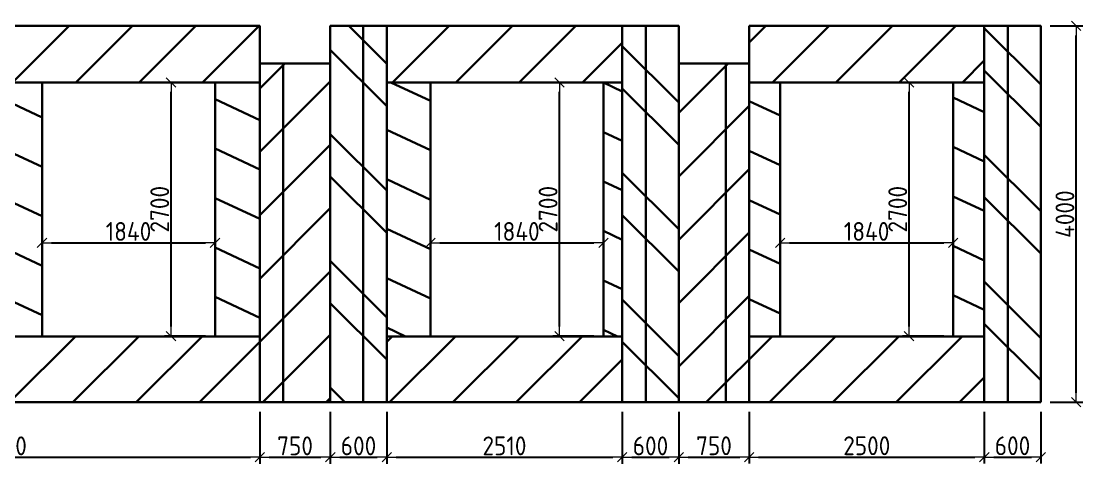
# Model space of a CAD drawing. Header units: millimetres. Extents: x -213536 to 1564669, y -45299 to 942238.
# Drawn here: x -22313 to -11024, y 126431 to 131134 of the extents above; entities that cross this region are included whole.
import ezdxf

# ---------------------------------------------------------------- set-up
doc = ezdxf.new("R2010")
doc.units = ezdxf.units.MM
doc.layers.add('1) мет уголки', color=6, linetype='Continuous')
doc.layers.add('1) серпянка', color=2, linetype='Continuous')
doc.layers.add('Размеры', color=7, linetype='Continuous', lineweight=15)
doc.styles.add('СПДС', font='isocpeur.ttf', dxfattribs={"width": 0.9})
doc.dimstyles.new('Размера А3', dxfattribs={"dimtxt": 200, "dimasz": 100, "dimexe": 70, "dimexo": 100, "dimgap": 20, "dimtad": 1, "dimdec": 0, "dimrnd": 10, "dimzin": 0, "dimdsep": 46, "dimtxsty": 'СПДС', "dimblk": 'ARROWHEAD_6', "dimcen": 1, "dimclrd": 256, "dimclre": 256, "dimclrt": 256, "dimazin": 0, "dimtfac": 1, "dimtdec": 0, "dimtmove": 2, "dimatfit": 3, "dimfxl": 1, "dimtolj": 1, "dimtzin": 0, "dimarcsym": 0})

# ---------------------------------------------------------------- blocks, each defined once
blk = doc.blocks.new('ARROWHEAD_6')
at = {"color": 0, "linetype": 'Continuous'}
for p, q in [((0, 0), (-1, 0)), ((-0.5, -0.5), (0.5, 0.5))]:
    blk.add_line(p, q, dxfattribs=at)
blk = doc.blocks.new('*D669')
at = {"layer": 'Defpoints', "color": 0, "lineweight": 50, "transparency": 16777216}
for p in [(-20252, 128780), (-22092, 128311), (-20252, 128311)]:
    blk.add_point(p, dxfattribs=at)
at = {"layer": 'Размеры', "lineweight": -2, "transparency": 16777216}
for p, q in [((-22092, 128411), (-22092, 128850)), ((-20252, 128411), (-20252, 128850)), ((-21992, 128780), (-20352, 128780))]:
    blk.add_line(p, q, dxfattribs=at)
at = {"layer": 'Размеры', "lineweight": -2, "transparency": 16777216, "xscale": 100, "yscale": 100, "zscale": 100, "rotation": 180}
blk.add_blockref('ARROWHEAD_6', (-22092, 128780), dxfattribs=at)
at = {"layer": 'Размеры', "lineweight": -2, "transparency": 16777216, "xscale": 100, "yscale": 100, "zscale": 100}
blk.add_blockref('ARROWHEAD_6', (-20252, 128780), dxfattribs=at)
at = {"layer": 'Размеры', "lineweight": 25, "transparency": 16777216, "insert": (-21172, 128900), "char_height": 200, "attachment_point": 5, "style": 'СПДС'}
blk.add_mtext('\\A1;1840', dxfattribs=at)
blk = doc.blocks.new('*D668')
at = {"layer": 'Defpoints', "color": 0, "lineweight": 50, "transparency": 16777216}
for p in [(-20720, 130484), (-20252, 130484), (-20252, 127788)]:
    blk.add_point(p, dxfattribs=at)
at = {"layer": 'Размеры', "lineweight": -2, "transparency": 16777216}
for p, q in [((-20352, 130484), (-20790, 130484)), ((-20720, 127888), (-20720, 130384)), ((-20352, 127788), (-20790, 127788))]:
    blk.add_line(p, q, dxfattribs=at)
at = {"layer": 'Размеры', "lineweight": -2, "transparency": 16777216, "xscale": 100, "yscale": 100, "zscale": 100}
for p, rotation in [((-20720, 130484), 90), ((-20720, 127788), 270)]:
    blk.add_blockref('ARROWHEAD_6', p, dxfattribs=dict(at, rotation=rotation))
at = {"layer": 'Размеры', "lineweight": 25, "transparency": 16777216, "insert": (-20840, 129136), "char_height": 200, "attachment_point": 5, "rotation": 90, "style": 'СПДС'}
blk.add_mtext('\\A1;2700', dxfattribs=at)
blk = doc.blocks.new('*D671')
at = {"layer": 'Defpoints', "color": 0, "lineweight": 50, "transparency": 16777216}
for p in [(-16122, 128780), (-17962, 128311), (-16122, 128311)]:
    blk.add_point(p, dxfattribs=at)
at = {"layer": 'Размеры', "lineweight": -2, "transparency": 16777216}
for p, q in [((-17962, 128411), (-17962, 128850)), ((-16122, 128411), (-16122, 128850)), ((-17862, 128780), (-16222, 128780))]:
    blk.add_line(p, q, dxfattribs=at)
at = {"layer": 'Размеры', "lineweight": -2, "transparency": 16777216, "xscale": 100, "yscale": 100, "zscale": 100, "rotation": 180}
blk.add_blockref('ARROWHEAD_6', (-17962, 128780), dxfattribs=at)
at = {"layer": 'Размеры', "lineweight": -2, "transparency": 16777216, "xscale": 100, "yscale": 100, "zscale": 100}
blk.add_blockref('ARROWHEAD_6', (-16122, 128780), dxfattribs=at)
at = {"layer": 'Размеры', "lineweight": 25, "transparency": 16777216, "insert": (-17042, 128900), "char_height": 200, "attachment_point": 5, "style": 'СПДС'}
blk.add_mtext('\\A1;1840', dxfattribs=at)
blk = doc.blocks.new('*D670')
at = {"layer": 'Defpoints', "color": 0, "lineweight": 50, "transparency": 16777216}
for p in [(-16590, 130484), (-16122, 130484), (-16122, 127788)]:
    blk.add_point(p, dxfattribs=at)
at = {"layer": 'Размеры', "lineweight": -2, "transparency": 16777216}
for p, q in [((-16222, 130484), (-16660, 130484)), ((-16590, 127888), (-16590, 130384)), ((-16222, 127788), (-16660, 127788))]:
    blk.add_line(p, q, dxfattribs=at)
at = {"layer": 'Размеры', "lineweight": -2, "transparency": 16777216, "xscale": 100, "yscale": 100, "zscale": 100}
for p, rotation in [((-16590, 130484), 90), ((-16590, 127788), 270)]:
    blk.add_blockref('ARROWHEAD_6', p, dxfattribs=dict(at, rotation=rotation))
at = {"layer": 'Размеры', "lineweight": 25, "transparency": 16777216, "insert": (-16710, 129136), "char_height": 200, "attachment_point": 5, "rotation": 90, "style": 'СПДС'}
blk.add_mtext('\\A1;2700', dxfattribs=at)
blk = doc.blocks.new('*D673')
at = {"layer": 'Defpoints', "color": 0, "lineweight": 50, "transparency": 16777216}
for p in [(-12403, 128780), (-14243, 128311), (-12403, 128311)]:
    blk.add_point(p, dxfattribs=at)
at = {"layer": 'Размеры', "lineweight": -2, "transparency": 16777216}
for p, q in [((-14243, 128411), (-14243, 128850)), ((-12403, 128411), (-12403, 128850)), ((-14143, 128780), (-12503, 128780))]:
    blk.add_line(p, q, dxfattribs=at)
at = {"layer": 'Размеры', "lineweight": -2, "transparency": 16777216, "xscale": 100, "yscale": 100, "zscale": 100, "rotation": 180}
blk.add_blockref('ARROWHEAD_6', (-14243, 128780), dxfattribs=at)
at = {"layer": 'Размеры', "lineweight": -2, "transparency": 16777216, "xscale": 100, "yscale": 100, "zscale": 100}
blk.add_blockref('ARROWHEAD_6', (-12403, 128780), dxfattribs=at)
at = {"layer": 'Размеры', "lineweight": 25, "transparency": 16777216, "insert": (-13323, 128900), "char_height": 200, "attachment_point": 5, "style": 'СПДС'}
blk.add_mtext('\\A1;1840', dxfattribs=at)
blk = doc.blocks.new('*D672')
at = {"layer": 'Defpoints', "color": 0, "lineweight": 50, "transparency": 16777216}
for p in [(-12872, 130484), (-12403, 130484), (-12403, 127788)]:
    blk.add_point(p, dxfattribs=at)
at = {"layer": 'Размеры', "lineweight": -2, "transparency": 16777216}
for p, q in [((-12503, 130484), (-12942, 130484)), ((-12872, 127888), (-12872, 130384)), ((-12503, 127788), (-12942, 127788))]:
    blk.add_line(p, q, dxfattribs=at)
at = {"layer": 'Размеры', "lineweight": -2, "transparency": 16777216, "xscale": 100, "yscale": 100, "zscale": 100}
for p, rotation in [((-12872, 130484), 90), ((-12872, 127788), 270)]:
    blk.add_blockref('ARROWHEAD_6', p, dxfattribs=dict(at, rotation=rotation))
at = {"layer": 'Размеры', "lineweight": 25, "transparency": 16777216, "insert": (-12992, 129136), "char_height": 200, "attachment_point": 5, "rotation": 90, "style": 'СПДС'}
blk.add_mtext('\\A1;2700', dxfattribs=at)
blk = doc.blocks.new('*D740')
at = {"layer": 'Defpoints', "color": 0, "lineweight": 50, "transparency": 16777216}
for p in [(-25256, 127084), (-19776, 127084), (-19776, 126501)]:
    blk.add_point(p, dxfattribs=at)
at = {"layer": 'Размеры', "lineweight": -2, "transparency": 16777216}
for p, q in [((-25256, 126984), (-25256, 126431)), ((-19776, 126984), (-19776, 126431)), ((-25156, 126501), (-19876, 126501))]:
    blk.add_line(p, q, dxfattribs=at)
at = {"layer": 'Размеры', "lineweight": -2, "transparency": 16777216, "xscale": 100, "yscale": 100, "zscale": 100, "rotation": 180}
blk.add_blockref('ARROWHEAD_6', (-25256, 126501), dxfattribs=at)
at = {"layer": 'Размеры', "lineweight": -2, "transparency": 16777216, "xscale": 100, "yscale": 100, "zscale": 100}
blk.add_blockref('ARROWHEAD_6', (-19776, 126501), dxfattribs=at)
at = {"layer": 'Размеры', "lineweight": 25, "transparency": 16777216, "insert": (-22516, 126621), "char_height": 200, "attachment_point": 5, "style": 'СПДС'}
blk.add_mtext('\\A1;5480', dxfattribs=at)
blk = doc.blocks.new('*D741')
at = {"layer": 'Defpoints', "color": 0, "lineweight": 50, "transparency": 16777216}
for p in [(-19776, 127084), (-19026, 127084), (-19026, 126501)]:
    blk.add_point(p, dxfattribs=at)
at = {"layer": 'Размеры', "lineweight": -2, "transparency": 16777216}
for p, q in [((-19776, 126984), (-19776, 126431)), ((-19026, 126984), (-19026, 126431)), ((-19676, 126501), (-19126, 126501))]:
    blk.add_line(p, q, dxfattribs=at)
at = {"layer": 'Размеры', "lineweight": -2, "transparency": 16777216, "xscale": 100, "yscale": 100, "zscale": 100, "rotation": 180}
blk.add_blockref('ARROWHEAD_6', (-19776, 126501), dxfattribs=at)
at = {"layer": 'Размеры', "lineweight": -2, "transparency": 16777216, "xscale": 100, "yscale": 100, "zscale": 100}
blk.add_blockref('ARROWHEAD_6', (-19026, 126501), dxfattribs=at)
at = {"layer": 'Размеры', "lineweight": 25, "transparency": 16777216, "insert": (-19401, 126621), "char_height": 200, "attachment_point": 5, "style": 'СПДС'}
blk.add_mtext('\\A1;750', dxfattribs=at)
blk = doc.blocks.new('*D742')
at = {"layer": 'Defpoints', "color": 0, "lineweight": 50, "transparency": 16777216}
for p in [(-19026, 127084), (-18426, 127084), (-18426, 126501)]:
    blk.add_point(p, dxfattribs=at)
at = {"layer": 'Размеры', "lineweight": -2, "transparency": 16777216}
for p, q in [((-19026, 126984), (-19026, 126431)), ((-18426, 126984), (-18426, 126431)), ((-18926, 126501), (-18526, 126501))]:
    blk.add_line(p, q, dxfattribs=at)
at = {"layer": 'Размеры', "lineweight": -2, "transparency": 16777216, "xscale": 100, "yscale": 100, "zscale": 100, "rotation": 180}
blk.add_blockref('ARROWHEAD_6', (-19026, 126501), dxfattribs=at)
at = {"layer": 'Размеры', "lineweight": -2, "transparency": 16777216, "xscale": 100, "yscale": 100, "zscale": 100}
blk.add_blockref('ARROWHEAD_6', (-18426, 126501), dxfattribs=at)
at = {"layer": 'Размеры', "lineweight": 25, "transparency": 16777216, "insert": (-18726, 126621), "char_height": 200, "attachment_point": 5, "style": 'СПДС'}
blk.add_mtext('\\A1;600', dxfattribs=at)
blk = doc.blocks.new('*D743')
at = {"layer": 'Defpoints', "color": 0, "lineweight": 50, "transparency": 16777216}
for p in [(-18426, 127084), (-15921, 127084), (-15921, 126501)]:
    blk.add_point(p, dxfattribs=at)
at = {"layer": 'Размеры', "lineweight": -2, "transparency": 16777216}
for p, q in [((-18426, 126984), (-18426, 126431)), ((-15921, 126984), (-15921, 126431)), ((-18326, 126501), (-16021, 126501))]:
    blk.add_line(p, q, dxfattribs=at)
at = {"layer": 'Размеры', "lineweight": -2, "transparency": 16777216, "xscale": 100, "yscale": 100, "zscale": 100, "rotation": 180}
blk.add_blockref('ARROWHEAD_6', (-18426, 126501), dxfattribs=at)
at = {"layer": 'Размеры', "lineweight": -2, "transparency": 16777216, "xscale": 100, "yscale": 100, "zscale": 100}
blk.add_blockref('ARROWHEAD_6', (-15921, 126501), dxfattribs=at)
at = {"layer": 'Размеры', "lineweight": 25, "transparency": 16777216, "insert": (-17174, 126621), "char_height": 200, "attachment_point": 5, "style": 'СПДС'}
blk.add_mtext('\\A1;2510', dxfattribs=at)
blk = doc.blocks.new('*D744')
at = {"layer": 'Defpoints', "color": 0, "lineweight": 50, "transparency": 16777216}
for p in [(-15921, 127084), (-15321, 127084), (-15321, 126501)]:
    blk.add_point(p, dxfattribs=at)
at = {"layer": 'Размеры', "lineweight": -2, "transparency": 16777216}
for p, q in [((-15921, 126984), (-15921, 126431)), ((-15321, 126984), (-15321, 126431)), ((-15821, 126501), (-15421, 126501))]:
    blk.add_line(p, q, dxfattribs=at)
at = {"layer": 'Размеры', "lineweight": -2, "transparency": 16777216, "xscale": 100, "yscale": 100, "zscale": 100, "rotation": 180}
blk.add_blockref('ARROWHEAD_6', (-15921, 126501), dxfattribs=at)
at = {"layer": 'Размеры', "lineweight": -2, "transparency": 16777216, "xscale": 100, "yscale": 100, "zscale": 100}
blk.add_blockref('ARROWHEAD_6', (-15321, 126501), dxfattribs=at)
at = {"layer": 'Размеры', "lineweight": 25, "transparency": 16777216, "insert": (-15621, 126621), "char_height": 200, "attachment_point": 5, "style": 'СПДС'}
blk.add_mtext('\\A1;600', dxfattribs=at)
blk = doc.blocks.new('*D745')
at = {"layer": 'Defpoints', "color": 0, "lineweight": 50, "transparency": 16777216}
for p in [(-15321, 127084), (-14571, 127084), (-14571, 126502)]:
    blk.add_point(p, dxfattribs=at)
at = {"layer": 'Размеры', "lineweight": -2, "transparency": 16777216}
for p, q in [((-15321, 126984), (-15321, 126432)), ((-14571, 126984), (-14571, 126432)), ((-15221, 126502), (-14671, 126502))]:
    blk.add_line(p, q, dxfattribs=at)
at = {"layer": 'Размеры', "lineweight": -2, "transparency": 16777216, "xscale": 100, "yscale": 100, "zscale": 100, "rotation": 180}
blk.add_blockref('ARROWHEAD_6', (-15321, 126502), dxfattribs=at)
at = {"layer": 'Размеры', "lineweight": -2, "transparency": 16777216, "xscale": 100, "yscale": 100, "zscale": 100}
blk.add_blockref('ARROWHEAD_6', (-14571, 126502), dxfattribs=at)
at = {"layer": 'Размеры', "lineweight": 25, "transparency": 16777216, "insert": (-14946, 126622), "char_height": 200, "attachment_point": 5, "style": 'СПДС'}
blk.add_mtext('\\A1;750', dxfattribs=at)
blk = doc.blocks.new('*D746')
at = {"layer": 'Defpoints', "color": 0, "lineweight": 50, "transparency": 16777216}
for p in [(-14571, 127084), (-12071, 127084), (-12071, 126502)]:
    blk.add_point(p, dxfattribs=at)
at = {"layer": 'Размеры', "lineweight": -2, "transparency": 16777216}
for p, q in [((-14571, 126984), (-14571, 126432)), ((-12071, 126984), (-12071, 126432)), ((-14471, 126502), (-12171, 126502))]:
    blk.add_line(p, q, dxfattribs=at)
at = {"layer": 'Размеры', "lineweight": -2, "transparency": 16777216, "xscale": 100, "yscale": 100, "zscale": 100, "rotation": 180}
blk.add_blockref('ARROWHEAD_6', (-14571, 126502), dxfattribs=at)
at = {"layer": 'Размеры', "lineweight": -2, "transparency": 16777216, "xscale": 100, "yscale": 100, "zscale": 100}
blk.add_blockref('ARROWHEAD_6', (-12071, 126502), dxfattribs=at)
at = {"layer": 'Размеры', "lineweight": 25, "transparency": 16777216, "insert": (-13321, 126622), "char_height": 200, "attachment_point": 5, "style": 'СПДС'}
blk.add_mtext('\\A1;2500', dxfattribs=at)
blk = doc.blocks.new('*D747')
at = {"layer": 'Defpoints', "color": 0, "lineweight": 50, "transparency": 16777216}
for p in [(-12071, 127084), (-11471, 127084), (-11471, 126502)]:
    blk.add_point(p, dxfattribs=at)
at = {"layer": 'Размеры', "lineweight": -2, "transparency": 16777216}
for p, q in [((-12071, 126984), (-12071, 126432)), ((-11471, 126984), (-11471, 126432)), ((-11971, 126502), (-11571, 126502))]:
    blk.add_line(p, q, dxfattribs=at)
at = {"layer": 'Размеры', "lineweight": -2, "transparency": 16777216, "xscale": 100, "yscale": 100, "zscale": 100, "rotation": 180}
blk.add_blockref('ARROWHEAD_6', (-12071, 126502), dxfattribs=at)
at = {"layer": 'Размеры', "lineweight": -2, "transparency": 16777216, "xscale": 100, "yscale": 100, "zscale": 100}
blk.add_blockref('ARROWHEAD_6', (-11471, 126502), dxfattribs=at)
at = {"layer": 'Размеры', "lineweight": 25, "transparency": 16777216, "insert": (-11771, 126622), "char_height": 200, "attachment_point": 5, "style": 'СПДС'}
blk.add_mtext('\\A1;600', dxfattribs=at)
blk = doc.blocks.new('*D748')
at = {"layer": 'Defpoints', "color": 0, "lineweight": 50, "transparency": 16777216}
for p in [(-11471, 131084), (-11094, 131084), (-11471, 127084)]:
    blk.add_point(p, dxfattribs=at)
at = {"layer": 'Размеры', "lineweight": -2, "transparency": 16777216}
for p, q in [((-11371, 131084), (-11024, 131084)), ((-11094, 127184), (-11094, 130984)), ((-11371, 127084), (-11024, 127084))]:
    blk.add_line(p, q, dxfattribs=at)
at = {"layer": 'Размеры', "lineweight": -2, "transparency": 16777216, "xscale": 100, "yscale": 100, "zscale": 100}
for p, rotation in [((-11094, 131084), 90), ((-11094, 127084), 270)]:
    blk.add_blockref('ARROWHEAD_6', p, dxfattribs=dict(at, rotation=rotation))
at = {"layer": 'Размеры', "lineweight": 25, "transparency": 16777216, "insert": (-11214, 129084), "char_height": 200, "attachment_point": 5, "rotation": 90, "style": 'СПДС'}
blk.add_mtext('\\A1;4000', dxfattribs=at)

msp = doc.modelspace()

# ---------------------------------------------------------------- hatches: boundary and pattern name
at = {"lineweight": 30}
h = msp.add_hatch(dxfattribs=at)
h.set_pattern_fill('ANSI31', color=2, scale=150)
h.paths.add_polyline_path([(-75066.1, 131074.2), (-81970.5, 131074.2), (-81970.5, 127074.2), (-75066.1, 127074.2)])
h.paths.add_polyline_path([(-71555.5, 130684), (-71855.5, 130684), (-71855.5, 127084), (-71555.5, 127084)])
h.paths.add_polyline_path([(-67665.5, 130684), (-67965.5, 130684), (-67965.5, 127084), (-67665.5, 127084)])
h.paths.add_polyline_path([(-49980.4, 130684), (-50310.7, 130684), (-50310.7, 127084), (-49980.4, 127084)])
h.paths.add_polyline_path([(-49565.4, 130684), (-49980.4, 130684), (-49980.4, 127084), (-49565.4, 127084)])
h.paths.add_polyline_path([(-37795.4, 131084), (-39995.4, 131084), (-39995.4, 130484), (-37795.4, 130484), (-37795.4, 130684)])
h.paths.add_polyline_path([(-37795.4, 127784), (-39995.4, 127784), (-39995.4, 127084), (-37795.4, 127084)])
h.paths.add_polyline_path([(-37545.4, 130684), (-37795.4, 130684), (-37795.4, 130484), (-37795.4, 127784), (-37795.4, 127084), (-37545.4, 127084)])
h.paths.add_polyline_path([(-37045.4, 130684), (-37545.4, 130684), (-37545.4, 127084), (-37045.4, 127084)])
h.paths.add_polyline_path([(-30826.4, 131084), (-36470.4, 131084), (-36470.4, 130484), (-30826.4, 130484)])
h.paths.add_polyline_path([(-30826.4, 127784), (-36470.4, 127784), (-36470.4, 127084), (-30826.4, 127084)])
h.paths.add_polyline_path([(-29726.4, 130684), (-30226.4, 130684), (-30226.4, 127084), (-29726.4, 127084)])
h.paths.add_polyline_path([(-26606.4, 127784), (-29126.4, 127784), (-29126.4, 127084), (-26606.4, 127084)])
h.paths.add_polyline_path([(-26606.4, 131084), (-29126.4, 131084), (-29126.4, 130484), (-26606.4, 130484)])
h.paths.add_polyline_path([(-25506.4, 130684), (-26006.4, 130684), (-26006.4, 127084), (-25506.4, 127084)])
h.paths.add_polyline_path([(-25256.4, 130684), (-25506.4, 130684), (-25506.4, 127084), (-25256.4, 127084)])
h.paths.add_polyline_path([(-19776.4, 127784), (-25256.4, 127784), (-25256.4, 127084), (-19776.4, 127084)])
h.paths.add_polyline_path([(-19776.4, 131084), (-25256.4, 131084), (-25256.4, 130484), (-19776.4, 130484), (-19776.4, 130684)])
h.paths.add_polyline_path([(-19526.4, 130684), (-19776.4, 130684), (-19776.4, 127084), (-19526.4, 127084)])
h.paths.add_polyline_path([(-19026.4, 130684), (-19526.4, 130684), (-19526.4, 127084), (-19026.4, 127084)])
h.paths.add_polyline_path([(-15921.1, 127784), (-18426.4, 127784), (-18426.4, 127084), (-15921.1, 127084)])
h.paths.add_polyline_path([(-15921.1, 131084), (-18426.4, 131084), (-18426.4, 130484), (-15921.1, 130484)])
h.paths.add_polyline_path([(-14821.1, 130684), (-15321.1, 130684), (-15321.1, 127084), (-14821.1, 127084)])
h.paths.add_polyline_path([(-14571.1, 130684), (-14821.1, 130684), (-14821.1, 127084), (-14571.1, 127084)])
h.paths.add_polyline_path([(-12071.1, 131084), (-14571.1, 131084), (-14571.1, 130484), (-12071.1, 130484)])
h.paths.add_polyline_path([(-12071.1, 127784), (-14571.1, 127784), (-14571.1, 127084), (-12071.1, 127084)])
h = msp.add_hatch(dxfattribs=at)
h.set_pattern_fill('ANSI31', color=4, scale=150, angle=110)
h.paths.add_polyline_path([(-37795.4, 130484), (-38155.4, 130484), (-38155.4, 127784), (-37795.4, 127784)])
h.paths.add_polyline_path([(-36344.2, 130484), (-36470.4, 130484), (-36470.4, 127784), (-36344.2, 127784)])
h.paths.add_polyline_path([(-32919, 130484), (-34504.2, 130484), (-34504.2, 127784), (-32919, 127784)])
h.paths.add_polyline_path([(-30826.4, 130484), (-31079, 130484), (-31079, 127784), (-30826.4, 127784)])
h.paths.add_polyline_path([(-28859.8, 130484), (-29126.4, 130484), (-29126.4, 127784), (-28859.8, 127784)])
h.paths.add_polyline_path([(-26606.4, 130484), (-27019.8, 130484), (-27019.8, 127784), (-26606.4, 127784)])
h.paths.add_polyline_path([(-24775.3, 130484), (-25256.4, 130484), (-25256.4, 127784), (-24775.3, 127784)])
h.paths.add_polyline_path([(-22091.9, 130484), (-22935.3, 130484), (-22935.3, 127784), (-22091.9, 127784)])
h.paths.add_polyline_path([(-19776.4, 130484), (-20251.9, 130484), (-20251.9, 127784), (-19776.4, 127784)])
h.paths.add_polyline_path([(-17961.5, 130484), (-18426.4, 130484), (-18426.4, 127784), (-17961.5, 127784)])
h.paths.add_polyline_path([(-15921.1, 130484), (-16121.5, 130484), (-16121.5, 127784), (-15921.1, 127784)])
h.paths.add_polyline_path([(-14243.2, 130484), (-14571.1, 130484), (-14571.1, 127784), (-14243.2, 127784)])
h.paths.add_polyline_path([(-12071.1, 130484), (-12403.2, 130484), (-12403.2, 127784), (-12071.1, 127784)])
h.paths.add_polyline_path([(-72096.1, 130684), (-72596.1, 130684), (-72596.1, 131084), (-75056.3, 131084), (-75056.3, 127084), (-72096.1, 127084)])
h.paths.add_polyline_path([(-71855.5, 130684), (-71855.5, 131084), (-72096.1, 131084), (-72096.1, 127084), (-71855.5, 127084)])
h.paths.add_polyline_path([(-70055.5, 131093.3), (-71555.5, 131093.3), (-71555.5, 127093.3), (-70055.5, 127093.3)])
h.paths.add_polyline_path([(-70355.5, 129593.3), (-70355.5, 128693.3), (-71255.5, 128693.3), (-71255.5, 129593.3)], flags=16)
h.paths.add_polyline_path([(-69655.5, 131084), (-70055.5, 131084), (-70055.5, 127084), (-69655.5, 127084)])
h.paths.add_polyline_path([(-68065.5, 130684), (-68565.5, 130684), (-68565.5, 131084), (-69655.5, 131084), (-69655.5, 127084), (-68065.5, 127084)])
h.paths.add_polyline_path([(-67965.5, 130684), (-68065.5, 130684), (-68065.5, 127084), (-67965.5, 127084)])
h.paths.add_polyline_path([(-67265.5, 129584), (-65565.5, 129584), (-65565.5, 127084), (-65425.5, 127084), (-65425.5, 131084), (-66957.6, 131084), (-66957.6, 130584), (-67457.6, 130584), (-67457.6, 131084), (-67665.5, 131084), (-67665.5, 127084), (-67265.5, 127084)])
h.paths.add_polyline_path([(-64895.5, 131084), (-65425.5, 131084), (-65425.5, 127084), (-64895.5, 127084)])
h.paths.add_polyline_path([(-60755.5, 131084), (-61090.4, 131084), (-61090.4, 130684), (-61590.4, 130684), (-61590.4, 131084), (-64895.5, 131084), (-64895.5, 127084), (-60755.5, 127084)])
h.paths.add_polyline_path([(-60225.5, 131084), (-60755.5, 131084), (-60755.5, 127084), (-60225.5, 127084)])
h.paths.add_polyline_path([(-58435.7, 131084), (-58812.8, 131084), (-58812.8, 130684), (-59212.8, 130684), (-59212.8, 131084), (-60225.5, 131084), (-60225.5, 127084), (-58435.7, 127084)])
h.paths.add_polyline_path([(-59025.5, 129593.3), (-59025.5, 128693.3), (-59925.5, 128693.3), (-59925.5, 129593.3)], flags=16)
h.paths.add_polyline_path([(-56065.7, 131084), (-57905.7, 131084), (-57905.7, 127084), (-56065.7, 127084)])
h.paths.add_polyline_path([(-57905.7, 131084), (-58435.7, 131084), (-58435.7, 127084), (-57905.7, 127084)])
h.paths.add_polyline_path([(-55535.7, 131084), (-56065.7, 131084), (-56065.7, 127084), (-55535.7, 127084)])
h.paths.add_polyline_path([(-53770.7, 131084), (-55535.7, 131084), (-55535.7, 127084), (-53770.7, 127084)])
h.paths.add_polyline_path([(-55235.7, 128693.3), (-55235.7, 129593.3), (-54335.7, 129593.3), (-54335.7, 128693.3)], flags=16)
h.paths.add_polyline_path([(-53360.7, 131084), (-53770.7, 131084), (-53770.7, 127084), (-53360.7, 127084)])
h.paths.add_polyline_path([(-52860.7, 131084), (-53360.7, 131084), (-53360.7, 127084), (-52860.7, 127084)])
h.paths.add_polyline_path([(-52450.7, 131084), (-52860.7, 131084), (-52860.7, 127084), (-52450.7, 127084)])
h.paths.add_polyline_path([(-52210.7, 129584), (-50510.7, 129584), (-50510.7, 127084), (-50310.7, 127084), (-50310.7, 130684), (-50310.7, 131084), (-51153.9, 131084), (-51153.9, 130584), (-51653.9, 130584), (-51653.9, 131084), (-52450.7, 131084), (-52450.7, 127084), (-52210.7, 127084)])
h.paths.add_polyline_path([(-50968.9, 130051), (-50968.9, 130451), (-50568.9, 130451), (-50568.9, 130051)], flags=16)
h.paths.add_polyline_path([(-49265.4, 130684), (-49565.4, 130684), (-49565.4, 127084), (-49265.4, 127084)])
h.paths.add_polyline_path([(-46965.4, 130684), (-46965.4, 131084), (-49265.4, 131084), (-49265.4, 127084), (-46965.4, 127084)])
h.paths.add_polyline_path([(-39995.4, 130684), (-46965.4, 130684), (-46965.4, 127084), (-41541.7, 127084), (-41541.7, 129234), (-40371.7, 129234), (-40371.7, 127084), (-39995.4, 127084)])
h = msp.add_hatch(dxfattribs=at)
h.set_pattern_fill('ANSI32', color=5, scale=100, angle=90)
h.paths.add_polyline_path([(-36720.4, 131084), (-37045.4, 131084), (-37045.4, 127084), (-36720.4, 127084)])
h.paths.add_polyline_path([(-36470.4, 131084), (-36720.4, 131084), (-36720.4, 127084), (-36470.4, 127084)])
h.paths.add_polyline_path([(-30576.4, 131084), (-30826.4, 131084), (-30826.4, 127084), (-30576.4, 127084)])
h.paths.add_polyline_path([(-30226.4, 131084), (-30576.4, 131084), (-30576.4, 127084), (-30226.4, 127084)])
h.paths.add_polyline_path([(-29376.4, 131084), (-29726.4, 131084), (-29726.4, 127084), (-29376.4, 127084)])
h.paths.add_polyline_path([(-29126.4, 131084), (-29376.4, 131084), (-29376.4, 127084), (-29126.4, 127084)])
h.paths.add_polyline_path([(-26356.4, 131084), (-26606.4, 131084), (-26606.4, 127084), (-26356.4, 127084)])
h.paths.add_polyline_path([(-26006.4, 131084), (-26356.4, 131084), (-26356.4, 127084), (-26006.4, 127084)])
h.paths.add_polyline_path([(-18676.4, 131084), (-19026.4, 131084), (-19026.4, 127084), (-18676.4, 127084)])
h.paths.add_polyline_path([(-18426.4, 131084), (-18676.4, 131084), (-18676.4, 127084), (-18426.4, 127084)])
h.paths.add_polyline_path([(-15671.1, 131084), (-15921.1, 131084), (-15921.1, 127084), (-15671.1, 127084)])
h.paths.add_polyline_path([(-15321.1, 131084), (-15671.1, 131084), (-15671.1, 127084), (-15321.1, 127084)])
h.paths.add_polyline_path([(-11821.1, 131084), (-12071.1, 131084), (-12071.1, 127084), (-11821.1, 127084)])
h.paths.add_polyline_path([(-11471.1, 131084), (-11821.1, 131084), (-11821.1, 127084), (-11471.1, 127084)])

# ---------------------------------------------------------------- linework, layer by layer
at = {"color": 2, "lineweight": 30}
for points in [[(-25256.4, 131084), (-25256.4, 127084), (-19776.4, 127084), (-19776.4, 131084)], [(-18426.4, 131084), (-18426.4, 127084), (-15921.1, 127084), (-15921.1, 131084)], [(-14571.1, 131084), (-14571.1, 127084), (-12071.1, 127084), (-12071.1, 131084)], [(-19776.4, 130684), (-19526.4, 130684), (-19526.4, 127084), (-19776.4, 127084)], [(-19526.4, 127084), (-19526.4, 130684), (-19026.4, 130684), (-19026.4, 127084)], [(-15321.1, 127084), (-15321.1, 130684), (-14821.1, 130684), (-14821.1, 127084)], [(-14821.1, 130684), (-14571.1, 130684), (-14571.1, 127084), (-14821.1, 127084)]]:
    msp.add_lwpolyline(points, close=True, dxfattribs=at)
at = {"color": 5, "lineweight": 30}
for points in [[(-19026.4, 127084), (-19026.4, 131084), (-18676.4, 131084), (-18676.4, 127084)], [(-18676.4, 127084), (-18676.4, 131084), (-18426.4, 131084), (-18426.4, 127084)], [(-15671.1, 127084), (-15671.1, 131084), (-15921.1, 131084), (-15921.1, 127084)], [(-15321.1, 127084), (-15321.1, 131084), (-15671.1, 131084), (-15671.1, 127084)], [(-11821.1, 127084), (-11821.1, 131084), (-12071.1, 131084), (-12071.1, 127084)], [(-11471.1, 127084), (-11471.1, 131084), (-11821.1, 131084), (-11821.1, 127084)]]:
    msp.add_lwpolyline(points, close=True, dxfattribs=at)
at = {"color": 18, "lineweight": 30, "true_color": 0x000000}
for points in [[(-25256.4, 130484), (-19776.4, 130484), (-19776.4, 127784), (-25256.4, 127784)], [(-18426.4, 130484), (-15921.1, 130484), (-15921.1, 127784), (-18426.4, 127784)], [(-14571.1, 130484), (-12071.1, 130484), (-12071.1, 127784), (-14571.1, 127784)]]:
    msp.add_lwpolyline(points, close=True, dxfattribs=at)
at = {"color": 152, "lineweight": 30, "true_color": 0x2776bb}
for points in [[(-22091.9, 130484), (-20251.9, 130484), (-20251.9, 127784), (-22091.9, 127784)], [(-17961.5, 130484), (-16121.5, 130484), (-16121.5, 127784), (-17961.5, 127784)], [(-14243.2, 130484), (-12403.2, 130484), (-12403.2, 127784), (-14243.2, 127784)]]:
    msp.add_lwpolyline(points, close=True, dxfattribs=at)
at = {"layer": '1) мет уголки', "lineweight": 30}
for points in [[(-19526.4, 130684), (-19526.4, 127084)], [(-14821.1, 130684), (-14821.1, 127084)]]:
    msp.add_lwpolyline(points, dxfattribs=at)
at = {"layer": '1) серпянка', "lineweight": 30}
msp.add_lwpolyline([(-22935.3, 127784), (-22935.3, 130484), (-22091.9, 130484), (-22091.9, 127784)], close=True, dxfattribs=at)
for points in [[(-19776.4, 127784), (-20251.9, 127784), (-20251.9, 130484), (-19776.4, 130484)], [(-18426.4, 130484), (-17961.5, 130484), (-17961.5, 127784), (-18426.4, 127784)], [(-15921.1, 130484), (-16121.5, 130484), (-16121.5, 127784), (-15921.1, 127784)], [(-14571.1, 130484), (-14243.2, 130484), (-14243.2, 127784), (-14571.1, 127784)], [(-12071.1, 130484), (-12403.2, 130484), (-12403.2, 127784), (-12071.1, 127784)]]:
    msp.add_lwpolyline(points, dxfattribs=at)

# ---------------------------------------------------------------- dimensions: what is measured, and where the dimension line sits
at = {"layer": 'Размеры', "lineweight": 25}
dim = msp.add_linear_dim(base=(-11094.1, 131084), p1=(-11471.1, 127084), p2=(-11471.1, 131084), angle=90, dimstyle='Размера А3', dxfattribs=at)
dim.commit()
dim.dimension.update_dxf_attribs({"geometry": '*D748', "text_midpoint": (-11214.1, 129084)})
at = {"layer": 'Размеры', "color": 2, "lineweight": 25}
for base, p1, p2, picture, middle in [((-20720.5, 130484), (-20251.9, 127788.1), (-20251.9, 130484), '*D668', (-20840.5, 129136)), ((-16590.1, 130484), (-16121.5, 127788.1), (-16121.5, 130484), '*D670', (-16710.1, 129136)), ((-12871.8, 130484), (-12403.2, 127788.1), (-12403.2, 130484), '*D672', (-12991.8, 129136))]:
    dim = msp.add_linear_dim(base=base, p1=p1, p2=p2, angle=90, dimstyle='Размера А3', dxfattribs=at)
    dim.commit()
    dim.dimension.update_dxf_attribs({"geometry": picture, "text_midpoint": middle})
for base, p1, p2, picture, middle in [((-20251.9, 128779.5), (-22091.9, 128310.6), (-20251.9, 128310.6), '*D669', (-21171.9, 128899.5)), ((-16121.5, 128779.5), (-17961.5, 128310.6), (-16121.5, 128310.6), '*D671', (-17041.5, 128899.5)), ((-12403.2, 128779.5), (-14243.2, 128310.6), (-12403.2, 128310.6), '*D673', (-13323.2, 128899.5))]:
    dim = msp.add_linear_dim(base=base, p1=p1, p2=p2, dimstyle='Размера А3', dxfattribs=at)
    dim.commit()
    dim.dimension.update_dxf_attribs({"geometry": picture, "text_midpoint": middle})
at = {"layer": 'Размеры', "lineweight": 25}
for base, p1, p2, picture, middle in [((-19776.4, 126501.1), (-25256.4, 127084), (-19776.4, 127084), '*D740', (-22516.4, 126621.1)), ((-19026.4, 126500.7), (-19776.4, 127084), (-19026.4, 127084), '*D741', (-19401.4, 126620.7)), ((-18426.4, 126501.1), (-19026.4, 127084), (-18426.4, 127084), '*D742', (-18726.4, 126621.1)), ((-15921.1, 126501.5), (-18426.4, 127084), (-15921.1, 127084), '*D743', (-17173.7, 126621.5)), ((-15321.1, 126501.5), (-15921.1, 127084), (-15321.1, 127084), '*D744', (-15621.1, 126621.5)), ((-14571.1, 126501.9), (-15321.1, 127084), (-14571.1, 127084), '*D745', (-14946.1, 126621.9)), ((-12071.1, 126502.3), (-14571.1, 127084), (-12071.1, 127084), '*D746', (-13321.1, 126622.3)), ((-11471.1, 126501.9), (-12071.1, 127084), (-11471.1, 127084), '*D747', (-11771.1, 126621.9))]:
    dim = msp.add_linear_dim(base=base, p1=p1, p2=p2, dimstyle='Размера А3', dxfattribs=at)
    dim.commit()
    dim.dimension.update_dxf_attribs({"geometry": picture, "text_midpoint": middle})

doc.saveas('drawing.dxf')
